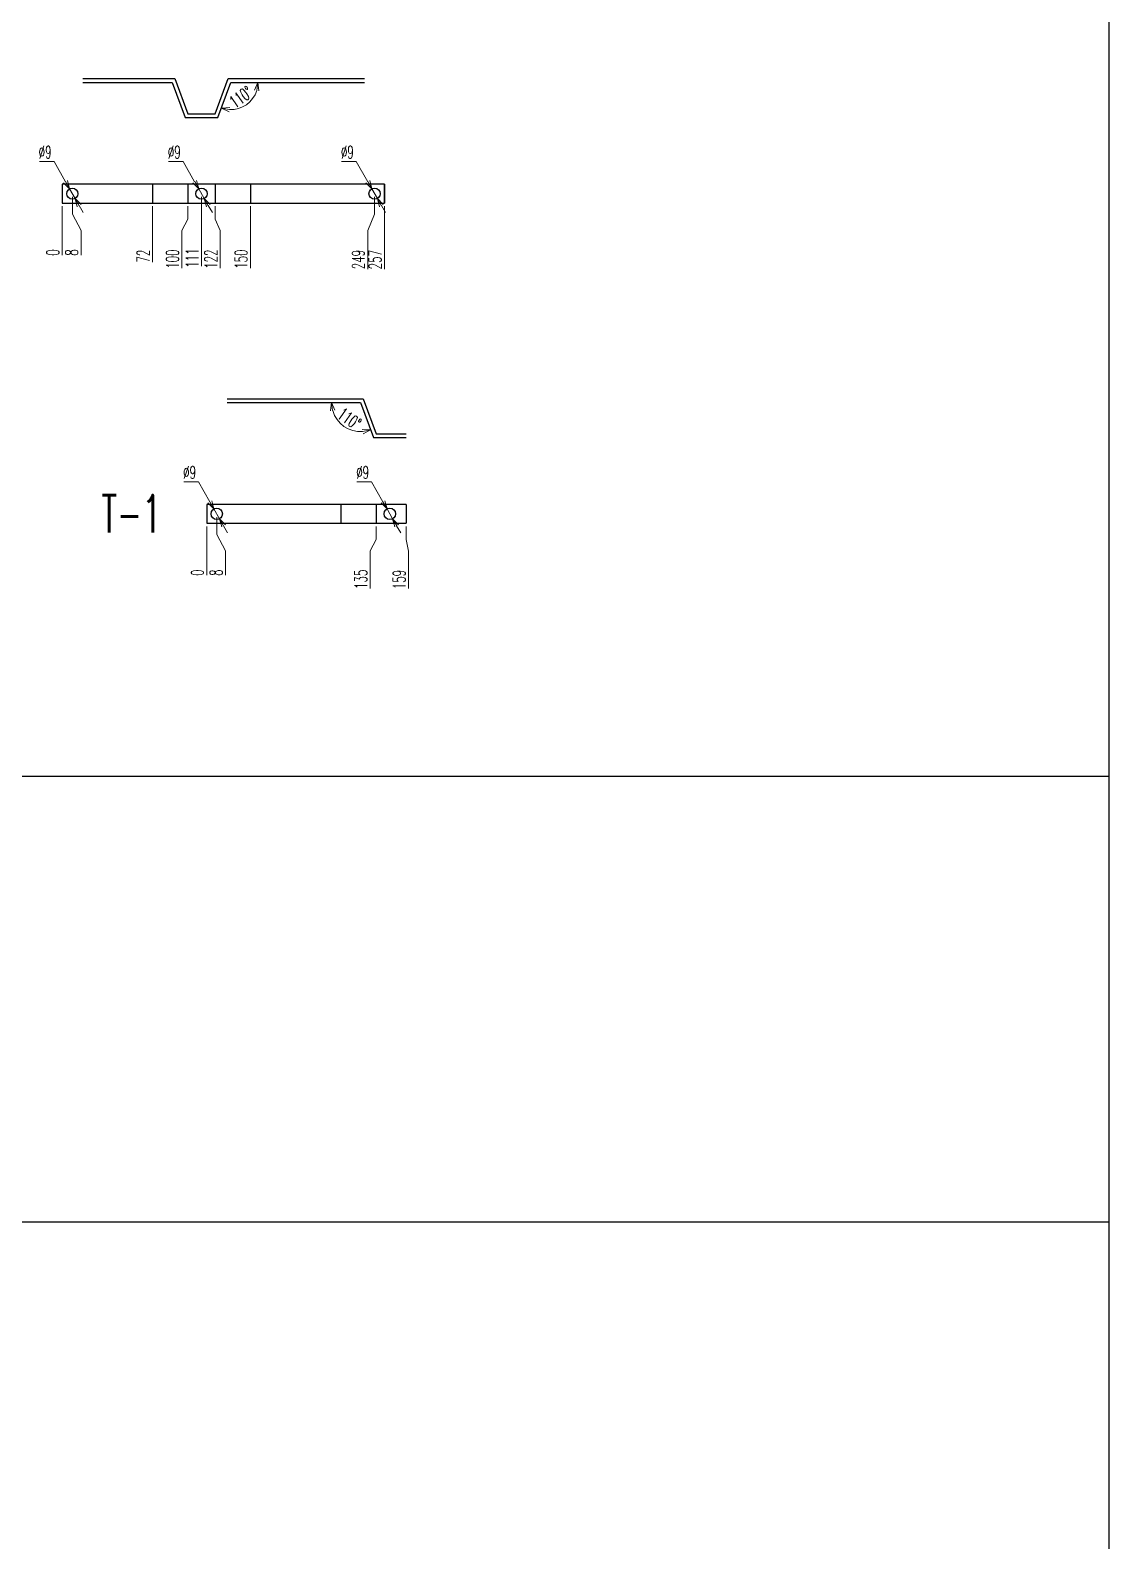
# Model space of a CAD drawing. Header units: millimetres. Extents: x 123558 to 149079, y -1073 to 14418.
# Drawn here: x 131463 to 132323, y 12008 to 13213 of the extents above; entities that cross this region are included whole.
import ezdxf
from ezdxf.enums import TextEntityAlignment as Align

# ---------------------------------------------------------------- set-up
doc = ezdxf.new("R2010")
doc.units = ezdxf.units.MM
doc.header["$LTSCALE"] = 3
doc.layers.add('@.VISIBLE', color=7, linetype='Continuous')
doc.styles.add('Ann_w01', font='romans.shx', dxfattribs={"width": 0.6, "bigfont": 'chineset.shx'})
doc.dimstyles.new('Dim 01_SC05', dxfattribs={"dimscale": 5, "dimtxt": 2, "dimasz": 1.3, "dimexe": 0.5, "dimexo": 0.5, "dimgap": 0.5, "dimtad": 1, "dimtoh": 1, "dimdec": 1, "dimzin": 12, "dimdsep": 46, "dimtxsty": 'Ann_w01', "dimblk": 'OPEN30', "dimcen": 1.5, "dimclrd": 6, "dimclre": 6, "dimclrt": 3, "dimadec": 1, "dimazin": 3, "dimtm": 1e-09, "dimtfac": 1, "dimtdec": 1, "dimtmove": 0, "dimatfit": 3, "dimldrblk": 'OPEN30', "dimfxl": 1, "dimtolj": 1, "dimlwd": 20, "dimlwe": 20, "dimarcsym": 0})

# ---------------------------------------------------------------- blocks, each defined once
blk = doc.blocks.new('*D596')
at = {"color": 6, "lineweight": 20, "transparency": 16777216}
blk.add_line((131488.5, 13072.7), (131488.5, 13033.7), dxfattribs=at)
at = {"layer": 'Defpoints', "color": 0, "transparency": 16777216}
for p in [(131488.5, 13082.7, 80.6), (131488.5, 13075.2, 80.6), (131488.5, 13040.2, 80.6)]:
    blk.add_point(p, dxfattribs=at)
at = {"color": 3, "transparency": 16777216, "insert": (131481, 13035.7), "char_height": 10, "attachment_point": 5, "rotation": 90, "style": 'Ann_w01'}
blk.add_mtext('\\A1;0', dxfattribs=at)
blk = doc.blocks.new('_Open30')
at = {"color": 0, "linetype": 'ByBlock', "lineweight": -2}
for p, q in [((-1, 0.27), (0, 0)), ((0, 0), (-1, -0.27)), ((0, 0), (-1, 0))]:
    blk.add_line(p, q, dxfattribs=at)
blk = doc.blocks.new('*D587')
at = {"color": 6, "lineweight": 20, "transparency": 16777216}
for p, q in [((131496.5, 13080.2), (131496.5, 13066.2)), ((131496.5, 13066.2), (131503.5, 13053.2)), ((131503.5, 13053.2), (131503.5, 13033.7))]:
    blk.add_line(p, q, dxfattribs=at)
at = {"layer": 'Defpoints', "color": 0, "transparency": 16777216}
for p in [(131488.5, 13082.7, 80.6), (131496.5, 13082.7), (131503.5, 13040.2)]:
    blk.add_point(p, dxfattribs=at)
at = {"color": 3, "transparency": 16777216, "insert": (131496, 13035.7), "char_height": 10, "attachment_point": 5, "rotation": 90, "style": 'Ann_w01'}
blk.add_mtext('\\A1;8', dxfattribs=at)
blk = doc.blocks.new('*D597')
at = {"color": 6, "lineweight": 20, "transparency": 16777216}
blk.add_line((131560.5, 13072.7), (131560.5, 13028), dxfattribs=at)
at = {"layer": 'Defpoints', "color": 0, "transparency": 16777216}
for p in [(131488.5, 13082.7, 80.6), (131560.5, 13075.2, 80.6), (131560.5, 13040.2, 80.6)]:
    blk.add_point(p, dxfattribs=at)
at = {"color": 3, "transparency": 16777216, "insert": (131553, 13032.8), "char_height": 10, "attachment_point": 5, "rotation": 90, "style": 'Ann_w01'}
blk.add_mtext('\\A1;72', dxfattribs=at)
blk = doc.blocks.new('*D588')
at = {"color": 6, "lineweight": 20, "transparency": 16777216}
for p, q in [((131588.5, 13072.7), (131588.5, 13062.2)), ((131588.5, 13062.2), (131583.9, 13053.2)), ((131583.9, 13053.2), (131583.9, 13023.1))]:
    blk.add_line(p, q, dxfattribs=at)
at = {"layer": 'Defpoints', "color": 0, "transparency": 16777216}
for p in [(131488.5, 13082.7, 80.6), (131588.5, 13075.2), (131583.9, 13040.2)]:
    blk.add_point(p, dxfattribs=at)
at = {"color": 3, "transparency": 16777216, "insert": (131576.4, 13030.4), "char_height": 10, "attachment_point": 5, "rotation": 90, "style": 'Ann_w01'}
blk.add_mtext('\\A1;100', dxfattribs=at)
blk = doc.blocks.new('*D598')
at = {"color": 6, "lineweight": 20, "transparency": 16777216}
blk.add_line((131599.5, 13080.2), (131599.5, 13024.8), dxfattribs=at)
at = {"layer": 'Defpoints', "color": 0, "transparency": 16777216}
for p in [(131488.5, 13082.7, 80.6), (131599.5, 13082.7, 80.6), (131599.5, 13040.2, 80.6)]:
    blk.add_point(p, dxfattribs=at)
at = {"color": 3, "transparency": 16777216, "insert": (131592, 13031.3), "char_height": 10, "attachment_point": 5, "rotation": 90, "style": 'Ann_w01'}
blk.add_mtext('\\A1;111', dxfattribs=at)
blk = doc.blocks.new('*D589')
at = {"color": 6, "lineweight": 20, "transparency": 16777216}
for p, q in [((131610.5, 13072.7), (131610.5, 13062.2)), ((131610.5, 13062.2), (131614.5, 13053.2)), ((131614.5, 13053.2), (131614.5, 13023.1))]:
    blk.add_line(p, q, dxfattribs=at)
at = {"layer": 'Defpoints', "color": 0, "transparency": 16777216}
for p in [(131488.5, 13082.7, 80.6), (131610.5, 13075.2), (131614.5, 13040.2)]:
    blk.add_point(p, dxfattribs=at)
at = {"color": 3, "transparency": 16777216, "insert": (131607, 13030.4), "char_height": 10, "attachment_point": 5, "rotation": 90, "style": 'Ann_w01'}
blk.add_mtext('\\A1;122', dxfattribs=at)
blk = doc.blocks.new('*D601')
at = {"color": 6, "lineweight": 20, "transparency": 16777216}
blk.add_line((131638.5, 13072.7), (131638.5, 13023.1), dxfattribs=at)
at = {"layer": 'Defpoints', "color": 0, "transparency": 16777216}
for p in [(131488.5, 13082.7, 80.6), (131638.5, 13075.2, 80.6), (131638.5, 13040.2, 80.6)]:
    blk.add_point(p, dxfattribs=at)
at = {"color": 3, "transparency": 16777216, "insert": (131631, 13030.4), "char_height": 10, "attachment_point": 5, "rotation": 90, "style": 'Ann_w01'}
blk.add_mtext('\\A1;150', dxfattribs=at)
blk = doc.blocks.new('*D593')
at = {"color": 6, "lineweight": 20, "transparency": 16777216}
for p, q in [((131737.5, 13080.2), (131737.5, 13066.2)), ((131737.5, 13066.2), (131732, 13053.2)), ((131732, 13053.2), (131732, 13022.5))]:
    blk.add_line(p, q, dxfattribs=at)
at = {"layer": 'Defpoints', "color": 0, "transparency": 16777216}
for p in [(131488.5, 13082.7, 80.6), (131737.5, 13082.7), (131732, 13040.2)]:
    blk.add_point(p, dxfattribs=at)
at = {"color": 3, "transparency": 16777216, "insert": (131724.5, 13030.1), "char_height": 10, "attachment_point": 5, "rotation": 90, "style": 'Ann_w01'}
blk.add_mtext('\\A1;249', dxfattribs=at)
blk = doc.blocks.new('*D602')
at = {"color": 6, "lineweight": 20, "transparency": 16777216}
blk.add_line((131745.5, 13072.7), (131745.5, 13022.3), dxfattribs=at)
at = {"layer": 'Defpoints', "color": 0, "transparency": 16777216}
for p in [(131488.5, 13082.7, 80.6), (131745.5, 13075.2, 80.6), (131745.5, 13040.2, 80.6)]:
    blk.add_point(p, dxfattribs=at)
at = {"color": 3, "transparency": 16777216, "insert": (131738, 13030), "char_height": 10, "attachment_point": 5, "rotation": 90, "style": 'Ann_w01'}
blk.add_mtext('\\A1;257', dxfattribs=at)
blk = doc.blocks.new('*D594')
at = {"color": 6, "lineweight": 20, "transparency": 16777216}
for p, q in [((131711.2, 13108.3), (131722.9, 13108.3)), ((131722.9, 13108.3), (131732, 13092.2)), ((131739.7, 13078.7), (131735.3, 13086.6)), ((131742.9, 13073.1), (131746.2, 13067.5))]:
    blk.add_line(p, q, dxfattribs=at)
at = {"layer": 'Defpoints', "color": 0, "transparency": 16777216}
for p in [(131735.3, 13086.6, 161.1), (131739.7, 13078.7, 161.1)]:
    blk.add_point(p, dxfattribs=at)
at = {"color": 6, "lineweight": 20, "transparency": 16777216, "xscale": 6.5, "yscale": 6.5, "zscale": 6.5}
for p, rotation in [((131735.3, 13086.6), 299.7271741379856), ((131739.7, 13078.7), 119.7271741379856)]:
    blk.add_blockref('_Open30', p, dxfattribs=dict(at, rotation=rotation))
at = {"color": 3, "transparency": 16777216, "insert": (131715.8, 13115.8), "char_height": 10, "attachment_point": 5, "style": 'Ann_w01'}
blk.add_mtext('\\A1;∅9', dxfattribs=at)
blk = doc.blocks.new('*D590')
at = {"color": 6, "lineweight": 20, "transparency": 16777216}
for p, q in [((131470.2, 13108.3), (131481.9, 13108.3)), ((131481.9, 13108.3), (131491, 13092.2)), ((131498.7, 13078.7), (131494.3, 13086.6)), ((131501.9, 13073.1), (131505.2, 13067.5))]:
    blk.add_line(p, q, dxfattribs=at)
at = {"layer": 'Defpoints', "color": 0, "transparency": 16777216}
for p in [(131494.3, 13086.6, 80.6), (131498.7, 13078.7, 80.6)]:
    blk.add_point(p, dxfattribs=at)
at = {"color": 6, "lineweight": 20, "transparency": 16777216, "xscale": 6.5, "yscale": 6.5, "zscale": 6.5}
for p, rotation in [((131494.3, 13086.6), 299.7271741379626), ((131498.7, 13078.7), 119.7271741379626)]:
    blk.add_blockref('_Open30', p, dxfattribs=dict(at, rotation=rotation))
at = {"color": 3, "transparency": 16777216, "insert": (131474.8, 13115.8), "char_height": 10, "attachment_point": 5, "style": 'Ann_w01'}
blk.add_mtext('\\A1;∅9', dxfattribs=at)
blk = doc.blocks.new('*D591')
at = {"color": 6, "lineweight": 20, "transparency": 16777216}
for p, q in [((131470.2, 13108.3), (131481.9, 13108.3)), ((131481.9, 13108.3), (131491, 13092.2)), ((131498.7, 13078.7), (131494.3, 13086.6)), ((131501.9, 13073.1), (131505.2, 13067.5))]:
    blk.add_line(p, q, dxfattribs=at)
at = {"layer": 'Defpoints', "color": 0, "transparency": 16777216}
for p in [(131494.3, 13086.6, 80.6), (131498.7, 13078.7, 80.6)]:
    blk.add_point(p, dxfattribs=at)
at = {"color": 6, "lineweight": 20, "transparency": 16777216, "xscale": 6.5, "yscale": 6.5, "zscale": 6.5}
for p, rotation in [((131494.3, 13086.6), 299.7271741379626), ((131498.7, 13078.7), 119.7271741379626)]:
    blk.add_blockref('_Open30', p, dxfattribs=dict(at, rotation=rotation))
at = {"color": 3, "transparency": 16777216, "insert": (131474.8, 13115.8), "char_height": 10, "attachment_point": 5, "style": 'Ann_w01'}
blk.add_mtext('\\A1;∅9', dxfattribs=at)
blk = doc.blocks.new('*D592')
at = {"color": 6, "lineweight": 20, "transparency": 16777216}
for p, q in [((131573.2, 13108.3), (131584.9, 13108.3)), ((131584.9, 13108.3), (131594, 13092.2)), ((131601.7, 13078.7), (131597.3, 13086.6)), ((131604.9, 13073.1), (131608.2, 13067.5))]:
    blk.add_line(p, q, dxfattribs=at)
at = {"layer": 'Defpoints', "color": 0, "transparency": 16777216}
for p in [(131597.3, 13086.6, 80.6), (131601.7, 13078.7, 80.6)]:
    blk.add_point(p, dxfattribs=at)
at = {"color": 6, "lineweight": 20, "transparency": 16777216, "xscale": 6.5, "yscale": 6.5, "zscale": 6.5}
for p, rotation in [((131597.3, 13086.6), 299.7271741386521), ((131601.7, 13078.7), 119.727174138652)]:
    blk.add_blockref('_Open30', p, dxfattribs=dict(at, rotation=rotation))
at = {"color": 3, "transparency": 16777216, "insert": (131577.8, 13115.8), "char_height": 10, "attachment_point": 5, "style": 'Ann_w01'}
blk.add_mtext('\\A1;∅9', dxfattribs=at)
blk = doc.blocks.new('*D654')
at = {"layer": '@.VISIBLE', "color": 6, "lineweight": 20, "transparency": 16777216}
blk.add_line((131603.7, 12817.2), (131603.7, 12778.3), dxfattribs=at)
at = {"layer": 'Defpoints', "color": 0, "transparency": 16777216}
for p in [(131603.7, 12827.2, 80.6), (131603.7, 12819.7, 80.6), (131603.7, 12784.8, 80.6)]:
    blk.add_point(p, dxfattribs=at)
at = {"layer": '@.VISIBLE', "color": 3, "transparency": 16777216, "insert": (131596.2, 12780.3), "char_height": 10, "attachment_point": 5, "rotation": 90, "style": 'Ann_w01'}
blk.add_mtext('\\A1;0', dxfattribs=at)
blk = doc.blocks.new('*D646')
at = {"layer": '@.VISIBLE', "color": 6, "lineweight": 20, "transparency": 16777216}
for p, q in [((131611.7, 12824.7), (131611.7, 12810.8)), ((131611.7, 12810.8), (131618.7, 12797.8)), ((131618.7, 12797.8), (131618.7, 12778.3))]:
    blk.add_line(p, q, dxfattribs=at)
at = {"layer": 'Defpoints', "color": 0, "transparency": 16777216}
for p in [(131603.7, 12827.2, 80.6), (131611.7, 12827.2), (131618.7, 12784.8)]:
    blk.add_point(p, dxfattribs=at)
at = {"layer": '@.VISIBLE', "color": 3, "transparency": 16777216, "insert": (131611.2, 12780.3), "char_height": 10, "attachment_point": 5, "rotation": 90, "style": 'Ann_w01'}
blk.add_mtext('\\A1;8', dxfattribs=at)
blk = doc.blocks.new('*D647')
at = {"layer": '@.VISIBLE', "color": 6, "lineweight": 20, "transparency": 16777216}
for p, q in [((131738.7, 12817.2), (131738.7, 12806.7)), ((131738.7, 12806.7), (131734.1, 12797.8)), ((131734.1, 12797.8), (131734.1, 12767.7))]:
    blk.add_line(p, q, dxfattribs=at)
at = {"layer": 'Defpoints', "color": 0, "transparency": 16777216}
for p in [(131603.7, 12827.2, 80.6), (131738.7, 12819.7), (131734.1, 12784.8)]:
    blk.add_point(p, dxfattribs=at)
at = {"layer": '@.VISIBLE', "color": 3, "transparency": 16777216, "insert": (131726.6, 12775), "char_height": 10, "attachment_point": 5, "rotation": 90, "style": 'Ann_w01'}
blk.add_mtext('\\A1;135', dxfattribs=at)
blk = doc.blocks.new('*D648')
at = {"layer": '@.VISIBLE', "color": 6, "lineweight": 20, "transparency": 16777216}
for p, q in [((131762.7, 12817.2), (131762.7, 12806.7)), ((131762.7, 12806.7), (131764.6, 12797.5)), ((131764.6, 12797.5), (131764.6, 12767.7))]:
    blk.add_line(p, q, dxfattribs=at)
at = {"layer": 'Defpoints', "color": 0, "transparency": 16777216}
for p in [(131603.7, 12827.2, 80.6), (131762.7, 12819.7), (131764.6, 12784.5)]:
    blk.add_point(p, dxfattribs=at)
at = {"layer": '@.VISIBLE', "color": 3, "transparency": 16777216, "insert": (131757.1, 12774.8), "char_height": 10, "attachment_point": 5, "rotation": 90, "style": 'Ann_w01'}
blk.add_mtext('\\A1;159', dxfattribs=at)
blk = doc.blocks.new('*D649')
at = {"layer": '@.VISIBLE', "color": 6, "lineweight": 20, "transparency": 16777216}
for p, q in [((131585.4, 12852.8), (131597, 12852.8)), ((131597, 12852.8), (131606.2, 12836.8)), ((131613.9, 12823.3), (131609.4, 12831.1)), ((131617.1, 12817.7), (131620.3, 12812))]:
    blk.add_line(p, q, dxfattribs=at)
at = {"layer": 'Defpoints', "color": 0, "transparency": 16777216}
for p in [(131609.4, 12831.1, 80.6), (131613.9, 12823.3, 80.6)]:
    blk.add_point(p, dxfattribs=at)
at = {"layer": '@.VISIBLE', "color": 6, "lineweight": 20, "transparency": 16777216, "xscale": 6.5, "yscale": 6.5, "zscale": 6.5}
for p, rotation in [((131609.4, 12831.1), 299.7271741377558), ((131613.9, 12823.3), 119.7271741377558)]:
    blk.add_blockref('_Open30', p, dxfattribs=dict(at, rotation=rotation))
at = {"layer": '@.VISIBLE', "color": 3, "transparency": 16777216, "insert": (131590, 12860.3), "char_height": 10, "attachment_point": 5, "style": 'Ann_w01'}
blk.add_mtext('\\A1;∅9', dxfattribs=at)
blk = doc.blocks.new('*D650')
at = {"layer": '@.VISIBLE', "color": 6, "lineweight": 20, "transparency": 16777216}
for p, q in [((131585.4, 12852.8), (131597, 12852.8)), ((131597, 12852.8), (131606.2, 12836.8)), ((131613.9, 12823.3), (131609.4, 12831.1)), ((131617.1, 12817.7), (131620.3, 12812))]:
    blk.add_line(p, q, dxfattribs=at)
at = {"layer": 'Defpoints', "color": 0, "transparency": 16777216}
for p in [(131609.4, 12831.1, 80.6), (131613.9, 12823.3, 80.6)]:
    blk.add_point(p, dxfattribs=at)
at = {"layer": '@.VISIBLE', "color": 6, "lineweight": 20, "transparency": 16777216, "xscale": 6.5, "yscale": 6.5, "zscale": 6.5}
for p, rotation in [((131609.4, 12831.1), 299.7271741377558), ((131613.9, 12823.3), 119.7271741377558)]:
    blk.add_blockref('_Open30', p, dxfattribs=dict(at, rotation=rotation))
at = {"layer": '@.VISIBLE', "color": 3, "transparency": 16777216, "insert": (131590, 12860.3), "char_height": 10, "attachment_point": 5, "style": 'Ann_w01'}
blk.add_mtext('\\A1;∅9', dxfattribs=at)
blk = doc.blocks.new('*D651')
at = {"layer": '@.VISIBLE', "color": 6, "lineweight": 20, "transparency": 16777216}
for p, q in [((131723.4, 12852.8), (131735, 12852.8)), ((131735, 12852.8), (131744.2, 12836.8)), ((131751.9, 12823.3), (131747.4, 12831.1)), ((131755.1, 12817.7), (131758.3, 12812))]:
    blk.add_line(p, q, dxfattribs=at)
at = {"layer": 'Defpoints', "color": 0, "transparency": 16777216}
for p in [(131747.4, 12831.1), (131751.9, 12823.3)]:
    blk.add_point(p, dxfattribs=at)
at = {"layer": '@.VISIBLE', "color": 6, "lineweight": 20, "transparency": 16777216, "xscale": 6.5, "yscale": 6.5, "zscale": 6.5}
for p, rotation in [((131747.4, 12831.1), 299.7271741386979), ((131751.9, 12823.3), 119.7271741386979)]:
    blk.add_blockref('_Open30', p, dxfattribs=dict(at, rotation=rotation))
at = {"layer": '@.VISIBLE', "color": 3, "transparency": 16777216, "insert": (131728, 12860.3), "char_height": 10, "attachment_point": 5, "style": 'Ann_w01'}
blk.add_mtext('\\A1;∅9', dxfattribs=at)
blk = doc.blocks.new('*D702')
at = {"color": 6, "lineweight": 20, "transparency": 16777216}
blk.add_arc((131622.8, 13171.4), 21.7, 267.2298, 342.7702, dxfattribs=at)
at = {"layer": 'Defpoints', "color": 0, "transparency": 16777216}
for p in [(131622.8, 13171.4, 80.6), (131622.8, 13171.4, 80.6), (131729.5, 13171.4, 80.6), (131629, 13150.7), (131612.6, 13143.4, 80.6)]:
    blk.add_point(p, dxfattribs=at)
at = {"color": 6, "lineweight": 20, "transparency": 16777216, "xscale": 6.5, "yscale": 6.5, "zscale": 6.5}
for p, rotation in [((131644.5, 13171.4), 81.38508141659234), ((131615.4, 13151), 168.6149185833892)]:
    blk.add_blockref('_Open30', p, dxfattribs=dict(at, rotation=rotation))
at = {"color": 3, "transparency": 16777216, "insert": (131630.9, 13159.8), "char_height": 10, "attachment_point": 5, "rotation": 35, "style": 'Ann_w01'}
blk.add_mtext('\\A1;110°', dxfattribs=at)
blk = doc.blocks.new('*D705')
at = {"color": 6, "lineweight": 20, "transparency": 16777216}
blk.add_arc((131726.4, 12916), 23.2, 196.0888, 273.9112, dxfattribs=at)
at = {"layer": 'Defpoints', "color": 0, "transparency": 16777216}
for p in [(131619.9, 12916, 80.6), (131726.4, 12916, 80.6), (131726.4, 12916, 80.6), (131707.7, 12902.1), (131736.6, 12888, 80.6)]:
    blk.add_point(p, dxfattribs=at)
at = {"color": 6, "lineweight": 20, "transparency": 16777216, "xscale": 6.5, "yscale": 6.5, "zscale": 6.5}
for p, rotation in [((131703.1, 12916), 98.04437699297007), ((131734.3, 12894.2), 11.95562300705105)]:
    blk.add_blockref('_Open30', p, dxfattribs=dict(at, rotation=rotation))
at = {"color": 3, "transparency": 16777216, "insert": (131717.4, 12903.1), "char_height": 10, "attachment_point": 5, "rotation": 325, "style": 'Ann_w01'}
blk.add_mtext('\\A1;110°', dxfattribs=at)

msp = doc.modelspace()

# ---------------------------------------------------------------- linework, layer by layer
for p, q in [((130753.55, 12617.96), (132322.9, 12617.96)), ((130753.55, 12262.43), (132322.9, 12262.43))]:
    msp.add_line(p, q)
msp.add_lwpolyline([(130753.55, 14418.19), (132322.9, 14418.19), (132322.9, 11964.06), (130753.55, 11964.06)], close=True)
at = {"layer": '@.VISIBLE', "color": 2}
for p, q in [((131488.49, 13090.15, 80.55), (131488.49, 13075.15, 80.55)), ((131560.49, 13090.15, 80.55), (131560.49, 13075.15, 80.55)), ((131588.49, 13090.15, 80.55), (131588.49, 13075.15, 80.55)), ((131610.49, 13090.15, 80.55), (131610.49, 13075.15, 80.55)), ((131638.49, 13090.15, 80.55), (131638.49, 13075.15, 80.55)), ((131745.49, 13090.15, 80.55), (131745.49, 13075.15, 80.55))]:
    msp.add_line(p, q, dxfattribs=at)
at = {"layer": '@.VISIBLE', "color": 4}
for p, q in [((131603.66, 12834.72, 80.55), (131603.66, 12819.72, 80.55)), ((131710.66, 12834.72, 80.55), (131710.66, 12819.72, 80.55)), ((131738.66, 12834.72, 80.55), (131738.66, 12819.72, 80.55)), ((131762.66, 12834.72, 80.55), (131762.66, 12819.72, 80.55))]:
    msp.add_line(p, q, dxfattribs=at)
at = {"layer": '@.VISIBLE', "color": 2, "elevation": 80.55}
for points in [[(131504.74, 13174.44), (131578.3, 13174.44), (131588.49, 13146.44), (131610.49, 13146.44), (131620.68, 13174.44), (131729.49, 13174.44)], [(131504.74, 13171.44), (131576.2, 13171.44), (131586.39, 13143.44), (131612.59, 13143.44), (131622.78, 13171.44), (131729.49, 13171.44)]]:
    msp.add_lwpolyline(points, dxfattribs=at)
msp.add_lwpolyline([(131488.49, 13075.15), (131745.49, 13075.15), (131745.49, 13090.15), (131488.49, 13090.15)], close=True, dxfattribs=at)
at = {"layer": '@.VISIBLE', "color": 4, "elevation": 80.55}
for points in [[(131619.91, 12919.01), (131728.47, 12919.01), (131738.66, 12891.01), (131762.66, 12891.01)], [(131619.91, 12916.01), (131726.37, 12916.01), (131736.56, 12888.01), (131762.76, 12888.01)], [(131762.66, 12834.72), (131603.66, 12834.72), (131603.66, 12819.72), (131762.66, 12819.72)]]:
    msp.add_lwpolyline(points, dxfattribs=at)
at = {"layer": '@.VISIBLE', "color": 2}
for centre in [(131496.49, 13082.65, 80.55), (131496.49, 13082.65, 80.55), (131599.49, 13082.65, 80.55), (131737.49, 13082.65, 161.11)]:
    msp.add_circle(centre, 4.5, dxfattribs=at)
at = {"layer": '@.VISIBLE', "color": 4}
for centre in [(131611.66, 12827.22, 80.55), (131611.66, 12827.22, 80.55), (131749.66, 12827.22, 80.55)]:
    msp.add_circle(centre, 4.5, dxfattribs=at)

# ---------------------------------------------------------------- texts
at = {"style": 'Ann_w01', "width": 0.6}
msp.add_text('T-1', height=30, dxfattribs=at).set_placement((131543.66, 12827.22, 80.55), align=Align.MIDDLE_CENTER)

# ---------------------------------------------------------------- dimensions: what is measured, and where the dimension line sits
for base, line1, line2, picture, middle in [((131629.01, 13150.65), ((131622.78, 13171.44, 80.55), (131729.49, 13171.44, 80.55)), ((131612.59, 13143.44, 80.55), (131622.78, 13171.44, 80.55)), '*D702', (131630.93, 13159.81)), ((131707.74, 12902.14), ((131726.37, 12916.01, 80.55), (131736.56, 12888.01, 80.55)), ((131619.91, 12916.01, 80.55), (131726.37, 12916.01, 80.55)), '*D705', (131717.35, 12903.13))]:
    dim = msp.add_angular_dim_2l(base=base, line1=line1, line2=line2, dimstyle='Dim 01_SC05')
    dim.commit()
    dim.dimension.update_dxf_attribs({"geometry": picture, "text_midpoint": middle})
for p1, p2, picture, middle in [((131498.72, 13078.74, 80.55), (131494.26, 13086.56, 80.55), '*D590', (131474.79, 13108.27)), ((131498.72, 13078.74, 80.55), (131494.26, 13086.56, 80.55), '*D591', (131474.79, 13108.27)), ((131601.72, 13078.74, 80.55), (131597.26, 13086.56, 80.55), '*D592', (131577.79, 13108.27)), ((131739.72, 13078.74, 161.11), (131735.26, 13086.56, 161.11), '*D594', (131715.79, 13108.27))]:
    dim = msp.add_diameter_dim_2p(p1=p1, p2=p2, dimstyle='Dim 01_SC05')
    dim.commit()
    dim.dimension.update_dxf_attribs({"geometry": picture, "text_midpoint": middle, "dimtype": 163})
for feature_location, offset, origin, picture, middle in [((131488.4918829, 13075.15122194, 80.55479833), (0, -34.9644648), (131488.4918829, 13082.65122194, 80.55479833), '*D596', (131480.9918829, 13035.68675714)), ((131496.49, 13082.65), (7.01, -42.46), (131488.49, 13082.65, 80.55), '*D587', (131496, 13035.69)), ((131560.49, 13075.15, 80.55), (0, -34.96), (131488.49, 13082.65, 80.55), '*D597', (131552.99, 13032.83)), ((131588.49, 13075.15), (-4.59, -34.96), (131488.49, 13082.65, 80.55), '*D588', (131576.4, 13030.4)), ((131599.49, 13082.65, 80.55), (0, -42.46), (131488.49, 13082.65, 80.55), '*D598', (131591.99, 13031.26)), ((131610.49, 13075.15), (3.98, -34.96), (131488.49, 13082.65, 80.55), '*D589', (131606.98, 13030.4)), ((131638.49, 13075.15, 80.55), (0, -34.96), (131488.49, 13082.65, 80.55), '*D601', (131630.99, 13030.4)), ((131737.49, 13082.65), (-5.54, -42.46), (131488.49, 13082.65, 80.55), '*D593', (131724.45, 13030.12)), ((131745.49, 13075.15, 80.55), (0, -34.96), (131488.49, 13082.65, 80.55), '*D602', (131737.99, 13029.97))]:
    dim = msp.add_ordinate_dim(feature_location=feature_location, offset=offset, dtype=1, origin=origin, dimstyle='Dim 01_SC05')
    dim.commit()
    dim.dimension.update_dxf_attribs({"geometry": picture, "text_midpoint": middle})
at = {"layer": '@.VISIBLE', "color": 4}
for p1, p2, picture, middle in [((131613.89, 12823.32, 80.55), (131609.43, 12831.13, 80.55), '*D649', (131589.96, 12852.84)), ((131613.89, 12823.32, 80.55), (131609.43, 12831.13, 80.55), '*D650', (131589.96, 12852.84)), ((131751.89, 12823.32, 80.55), (131747.43, 12831.13, 80.55), '*D651', (131727.96, 12852.84, 80.55))]:
    dim = msp.add_diameter_dim_2p(p1=p1, p2=p2, dimstyle='Dim 01_SC05', dxfattribs=at)
    dim.commit()
    dim.dimension.update_dxf_attribs({"geometry": picture, "text_midpoint": middle, "dimtype": 163})
for feature_location, offset, origin, picture, middle in [((131603.66104533, 12819.72463191, 80.55479833), (0, -34.9644648), (131603.66104533, 12827.22463191, 80.55479833), '*D654', (131596.16104533, 12780.26016711)), ((131611.66, 12827.22), (7.01, -42.46), (131603.66, 12827.22, 80.55), '*D646', (131611.17, 12780.26)), ((131738.66, 12819.72), (-4.59, -34.96), (131603.66, 12827.22, 80.55), '*D647', (131726.57, 12774.97)), ((131762.66, 12819.72), (1.98, -35.25), (131603.66, 12827.22, 80.55), '*D648', (131757.15, 12774.83))]:
    dim = msp.add_ordinate_dim(feature_location=feature_location, offset=offset, dtype=1, origin=origin, dimstyle='Dim 01_SC05', dxfattribs=at)
    dim.commit()
    dim.dimension.update_dxf_attribs({"geometry": picture, "text_midpoint": middle})

doc.saveas('drawing.dxf')
